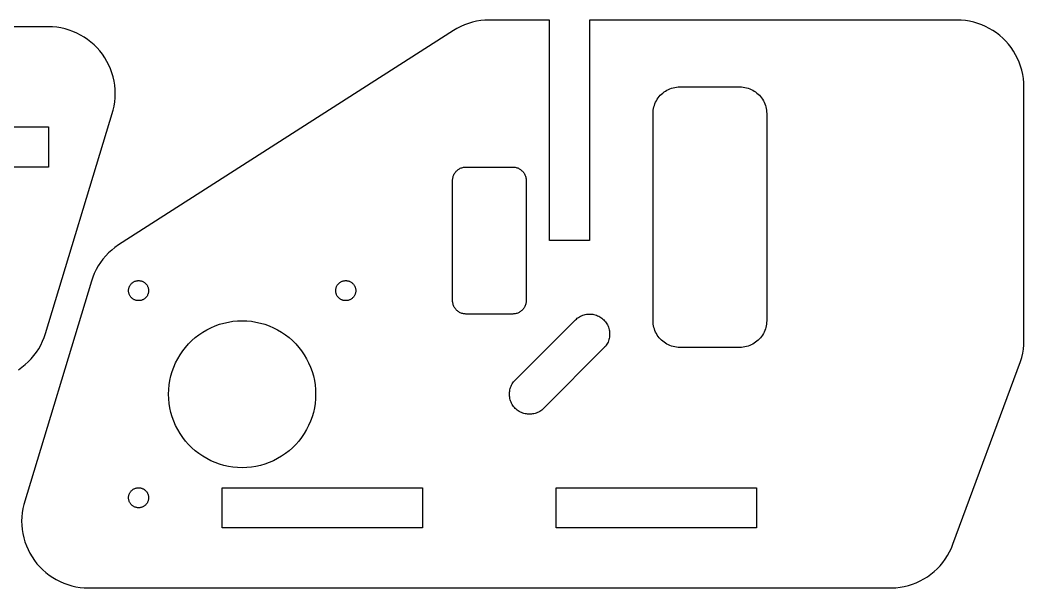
# Model space of a CAD drawing. Header units: metres. Extents: x -82 to 209, y -133 to 346.
# Drawn here: x 55.8 to 206, y -132 to -47 of the extents above; entities that cross this region are included whole.
import ezdxf

# ---------------------------------------------------------------- set-up
doc = ezdxf.new("R2010")
doc.units = ezdxf.units.M

msp = doc.modelspace()

# ---------------------------------------------------------------- linework, layer by layer
for p, q in [((60, -48), (-60.2228, -48.0025)), ((60.6279, -48.0197), (60, -48)), ((61.2533, -48.0789), (60.6279, -48.0197)), ((121.708, -47.9681), (121.149, -48.2554)), ((122.283, -47.7164), (121.708, -47.9681)), ((122.873, -47.5013), (122.283, -47.7164)), ((123.476, -47.3238), (122.873, -47.5013)), ((124.089, -47.1844), (123.476, -47.3238)), ((124.709, -47.0837), (124.089, -47.1844)), ((125.334, -47.0222), (124.709, -47.0837)), ((125.962, -47.0001), (125.334, -47.0222)), ((135, -47.0001), (125.962, -47.0001)), ((135, -80), (135, -47.0001)), ((196, -47), (141, -47.0001)), ((141, -47.0001), (141, -80)), ((196.628, -47.0197), (196, -47)), ((197.253, -47.0789), (196.628, -47.0197)), ((197.874, -47.1771), (197.253, -47.0789)), ((198.487, -47.3142), (197.874, -47.1771)), ((199.09, -47.4894), (198.487, -47.3142)), ((199.681, -47.7022), (199.09, -47.4894)), ((200.258, -47.9517), (199.681, -47.7022)), ((200.818, -48.2369), (200.258, -47.9517)), ((61.8738, -48.1771), (61.2533, -48.0789)), ((62.4869, -48.3142), (61.8738, -48.1771)), ((63.0902, -48.4894), (62.4869, -48.3142)), ((63.6812, -48.7022), (63.0902, -48.4894)), ((64.2578, -48.9517), (63.6812, -48.7022)), ((64.8175, -49.2369), (64.2578, -48.9517)), ((65.3583, -49.5567), (64.8175, -49.2369)), ((65.8778, -49.9098), (65.3583, -49.5567)), ((120.609, -48.5773), (70.4746, -80.6652)), ((121.149, -48.2554), (120.609, -48.5773)), ((201.358, -48.5567), (200.818, -48.2369)), ((201.878, -48.9098), (201.358, -48.5567)), ((202.374, -49.2949), (201.878, -48.9098)), ((202.845, -49.7103), (202.374, -49.2949)), ((66.3742, -50.2949), (65.8778, -49.9098)), ((66.8455, -50.7103), (66.3742, -50.2949)), ((67.2897, -51.1545), (66.8455, -50.7103)), ((203.29, -50.1545), (202.845, -49.7103)), ((203.705, -50.6258), (203.29, -50.1545)), ((204.09, -51.1222), (203.705, -50.6258)), ((67.7051, -51.6258), (67.2897, -51.1545)), ((68.0902, -52.1222), (67.7051, -51.6258)), ((68.4433, -52.6417), (68.0902, -52.1222)), ((204.443, -51.6417), (204.09, -51.1222)), ((204.763, -52.1825), (204.443, -51.6417)), ((205.048, -52.7422), (204.763, -52.1825)), ((68.7631, -53.1825), (68.4433, -52.6417)), ((69.0483, -53.7422), (68.7631, -53.1825)), ((69.2978, -54.3188), (69.0483, -53.7422)), ((205.298, -53.3188), (205.048, -52.7422)), ((205.511, -53.9098), (205.298, -53.3188)), ((205.686, -54.5131), (205.511, -53.9098)), ((69.5106, -54.9098), (69.2978, -54.3188)), ((69.6858, -55.5131), (69.5106, -54.9098)), ((69.8229, -56.1262), (69.6858, -55.5131)), ((205.823, -55.1262), (205.686, -54.5131)), ((205.921, -55.7467), (205.823, -55.1262)), ((69.9211, -56.7467), (69.8229, -56.1262)), ((69.9803, -57.3721), (69.9211, -56.7467)), ((153.505, -57.1257), (153.75, -57.0709)), ((153.75, -57.0709), (153.999, -57.0316)), ((153.999, -57.0316), (154.249, -57.0079)), ((154.249, -57.0079), (154.5, -57)), ((154.5, -57), (163.5, -57)), ((163.5, -57), (163.751, -57.0079)), ((163.751, -57.0079), (164.001, -57.0316)), ((164.001, -57.0316), (164.25, -57.0709)), ((164.25, -57.0709), (164.495, -57.1257)), ((205.98, -56.3721), (205.921, -55.7467)), ((206, -95), (205.98, -56.3721)), ((70, -58), (69.9803, -57.3721)), ((69.9803, -58.6279), (70, -58)), ((151.264, -58.6489), (151.418, -58.4503)), ((151.418, -58.4503), (151.584, -58.2618)), ((151.584, -58.2618), (151.762, -58.0841)), ((151.762, -58.0841), (151.95, -57.918)), ((151.95, -57.918), (152.149, -57.7639)), ((152.149, -57.7639), (152.357, -57.6227)), ((152.357, -57.6227), (152.573, -57.4948)), ((152.573, -57.4948), (152.797, -57.3807)), ((152.797, -57.3807), (153.028, -57.2809)), ((153.028, -57.2809), (153.264, -57.1958)), ((153.264, -57.1958), (153.505, -57.1257)), ((164.495, -57.1257), (164.736, -57.1958)), ((164.736, -57.1958), (164.972, -57.2809)), ((164.972, -57.2809), (165.203, -57.3807)), ((165.203, -57.3807), (165.427, -57.4948)), ((165.427, -57.4948), (165.643, -57.6227)), ((165.643, -57.6227), (165.851, -57.7639)), ((165.851, -57.7639), (166.05, -57.918)), ((166.05, -57.918), (166.238, -58.0841)), ((166.238, -58.0841), (166.416, -58.2618)), ((166.416, -58.2618), (166.582, -58.4503)), ((166.582, -58.4503), (166.736, -58.6489)), ((69.6858, -60.4869), (69.8229, -59.8738)), ((69.8229, -59.8738), (69.9211, -59.2533)), ((69.9211, -59.2533), (69.9803, -58.6279)), ((150.571, -60.2505), (150.626, -60.0052)), ((150.626, -60.0052), (150.696, -59.7639)), ((150.696, -59.7639), (150.781, -59.5275)), ((150.781, -59.5275), (150.881, -59.2969)), ((150.881, -59.2969), (150.995, -59.073)), ((150.995, -59.073), (151.123, -58.8567)), ((151.123, -58.8567), (151.264, -58.6489)), ((166.736, -58.6489), (166.877, -58.8567)), ((166.877, -58.8567), (167.005, -59.073)), ((167.005, -59.073), (167.119, -59.2969)), ((167.119, -59.2969), (167.219, -59.5275)), ((167.219, -59.5275), (167.304, -59.7639)), ((167.304, -59.7639), (167.374, -60.0052)), ((167.374, -60.0052), (167.429, -60.2505)), ((59.5702, -93.9001), (69.6858, -60.4869)), ((150.5, -61), (150.508, -60.7488)), ((150.5, -92), (150.5, -61)), ((150.508, -60.7488), (150.532, -60.4987)), ((150.532, -60.4987), (150.571, -60.2505)), ((167.429, -60.2505), (167.468, -60.4987)), ((167.468, -60.4987), (167.492, -60.7488)), ((167.492, -60.7488), (167.5, -61)), ((167.5, -61), (167.5, -92)), ((30, -63), (60, -63)), ((60, -63), (60, -69)), ((60, -69), (20, -69)), ((121.764, -69.1405), (121.882, -69.0979)), ((121.882, -69.0979), (122.003, -69.0628)), ((122.003, -69.0628), (122.125, -69.0354)), ((122.125, -69.0354), (122.249, -69.0158)), ((122.249, -69.0158), (122.374, -69.004)), ((122.374, -69.004), (122.5, -69)), ((122.5, -69), (129.5, -69)), ((129.5, -69), (129.626, -69.004)), ((129.626, -69.004), (129.751, -69.0158)), ((129.751, -69.0158), (129.875, -69.0354)), ((129.875, -69.0354), (129.997, -69.0628)), ((129.997, -69.0628), (130.118, -69.0979)), ((130.118, -69.0979), (130.236, -69.1405)), ((120.535, -70.6252), (120.563, -70.5026)), ((120.563, -70.5026), (120.598, -70.382)), ((120.598, -70.382), (120.64, -70.2638)), ((120.64, -70.2638), (120.69, -70.1485)), ((120.69, -70.1485), (120.747, -70.0365)), ((120.747, -70.0365), (120.811, -69.9284)), ((120.811, -69.9284), (120.882, -69.8244)), ((120.882, -69.8244), (120.959, -69.7252)), ((120.959, -69.7252), (121.042, -69.6309)), ((121.042, -69.6309), (121.131, -69.5421)), ((121.131, -69.5421), (121.225, -69.459)), ((121.225, -69.459), (121.324, -69.382)), ((121.324, -69.382), (121.428, -69.3114)), ((121.428, -69.3114), (121.536, -69.2474)), ((121.536, -69.2474), (121.648, -69.1904)), ((121.648, -69.1904), (121.764, -69.1405)), ((130.236, -69.1405), (130.352, -69.1904)), ((130.352, -69.1904), (130.464, -69.2474)), ((130.464, -69.2474), (130.572, -69.3114)), ((130.572, -69.3114), (130.676, -69.382)), ((130.676, -69.382), (130.775, -69.459)), ((130.775, -69.459), (130.869, -69.5421)), ((130.869, -69.5421), (130.958, -69.6309)), ((130.958, -69.6309), (131.041, -69.7252)), ((131.041, -69.7252), (131.118, -69.8244)), ((131.118, -69.8244), (131.189, -69.9284)), ((131.189, -69.9284), (131.253, -70.0365)), ((131.253, -70.0365), (131.31, -70.1485)), ((131.31, -70.1485), (131.36, -70.2638)), ((131.36, -70.2638), (131.402, -70.382)), ((131.402, -70.382), (131.437, -70.5026)), ((131.437, -70.5026), (131.465, -70.6252)), ((120.5, -71), (120.504, -70.8744)), ((120.5, -89), (120.5, -71)), ((120.504, -70.8744), (120.516, -70.7493)), ((120.516, -70.7493), (120.535, -70.6252)), ((131.465, -70.6252), (131.484, -70.7493)), ((131.484, -70.7493), (131.496, -70.8744)), ((131.496, -70.8744), (131.5, -71)), ((131.5, -71), (131.5, -89)), ((69.9621, -81.0285), (69.4735, -81.4234)), ((70.4746, -80.6652), (69.9621, -81.0285)), ((141, -80), (135, -80)), ((68.5754, -82.3011), (68.1694, -82.7805)), ((69.0107, -81.8482), (68.5754, -82.3011)), ((69.4735, -81.4234), (69.0107, -81.8482)), ((67.4516, -83.811), (67.1427, -84.358)), ((67.7943, -83.2845), (67.4516, -83.811)), ((68.1694, -82.7805), (67.7943, -83.2845)), ((66.6308, -85.5047), (66.4298, -86.0999)), ((66.8687, -84.9233), (66.6308, -85.5047)), ((67.1427, -84.358), (66.8687, -84.9233)), ((66.4298, -86.0999), (56.3142, -119.513)), ((72.0266, -87.2189), (72.0471, -87.127)), ((72.0471, -87.127), (72.0734, -87.0365)), ((72.0734, -87.0365), (72.1053, -86.9478)), ((72.1053, -86.9478), (72.1428, -86.8613)), ((72.1428, -86.8613), (72.1855, -86.7774)), ((72.1855, -86.7774), (72.2335, -86.6963)), ((72.2335, -86.6963), (72.2865, -86.6183)), ((72.2865, -86.6183), (72.3442, -86.5439)), ((72.3442, -86.5439), (72.4066, -86.4732)), ((72.4066, -86.4732), (72.4732, -86.4066)), ((72.4732, -86.4066), (72.5439, -86.3442)), ((72.5439, -86.3442), (72.6183, -86.2865)), ((72.6183, -86.2865), (72.6963, -86.2335)), ((72.6963, -86.2335), (72.7774, -86.1855)), ((72.7774, -86.1855), (72.8613, -86.1428)), ((72.8613, -86.1428), (72.9478, -86.1053)), ((72.9478, -86.1053), (73.0365, -86.0734)), ((73.0365, -86.0734), (73.127, -86.0471)), ((73.127, -86.0471), (73.2189, -86.0266)), ((73.2189, -86.0266), (73.312, -86.0118)), ((73.312, -86.0118), (73.4058, -86.003)), ((73.4058, -86.003), (73.5, -86)), ((73.5, -86), (73.5942, -86.003)), ((73.5942, -86.003), (73.688, -86.0118)), ((73.688, -86.0118), (73.7811, -86.0266)), ((73.7811, -86.0266), (73.873, -86.0471)), ((73.873, -86.0471), (73.9635, -86.0734)), ((73.9635, -86.0734), (74.0522, -86.1053)), ((74.0522, -86.1053), (74.1387, -86.1428)), ((74.1387, -86.1428), (74.2226, -86.1855)), ((74.2226, -86.1855), (74.3037, -86.2335)), ((74.3037, -86.2335), (74.3817, -86.2865)), ((74.3817, -86.2865), (74.4561, -86.3442)), ((74.4561, -86.3442), (74.5268, -86.4066)), ((74.5268, -86.4066), (74.5935, -86.4732)), ((74.5935, -86.4732), (74.6558, -86.5439)), ((74.6558, -86.5439), (74.7135, -86.6183)), ((74.7135, -86.6183), (74.7665, -86.6963)), ((74.7665, -86.6963), (74.8145, -86.7774)), ((74.8145, -86.7774), (74.8573, -86.8613)), ((74.8573, -86.8613), (74.8947, -86.9478)), ((74.8947, -86.9478), (74.9266, -87.0365)), ((74.9266, -87.0365), (74.9529, -87.127)), ((74.9529, -87.127), (74.9734, -87.2189)), ((103.027, -87.2189), (103.047, -87.127)), ((103.047, -87.127), (103.073, -87.0365)), ((103.073, -87.0365), (103.105, -86.9478)), ((103.105, -86.9478), (103.143, -86.8613)), ((103.143, -86.8613), (103.186, -86.7774)), ((103.186, -86.7774), (103.234, -86.6963)), ((103.234, -86.6963), (103.286, -86.6183)), ((103.286, -86.6183), (103.344, -86.5439)), ((103.344, -86.5439), (103.407, -86.4732)), ((103.407, -86.4732), (103.473, -86.4066)), ((103.473, -86.4066), (103.544, -86.3442)), ((103.544, -86.3442), (103.618, -86.2865)), ((103.618, -86.2865), (103.696, -86.2335)), ((103.696, -86.2335), (103.777, -86.1855)), ((103.777, -86.1855), (103.861, -86.1428)), ((103.861, -86.1428), (103.948, -86.1053)), ((103.948, -86.1053), (104.036, -86.0734)), ((104.036, -86.0734), (104.127, -86.0471)), ((104.127, -86.0471), (104.219, -86.0266)), ((104.219, -86.0266), (104.312, -86.0118)), ((104.312, -86.0118), (104.406, -86.003)), ((104.406, -86.003), (104.5, -86)), ((104.5, -86), (104.594, -86.003)), ((104.594, -86.003), (104.688, -86.0118)), ((104.688, -86.0118), (104.781, -86.0266)), ((104.781, -86.0266), (104.873, -86.0471)), ((104.873, -86.0471), (104.964, -86.0734)), ((104.964, -86.0734), (105.052, -86.1053)), ((105.052, -86.1053), (105.139, -86.1428)), ((105.139, -86.1428), (105.223, -86.1855)), ((105.223, -86.1855), (105.304, -86.2335)), ((105.304, -86.2335), (105.382, -86.2865)), ((105.382, -86.2865), (105.456, -86.3442)), ((105.456, -86.3442), (105.527, -86.4066)), ((105.527, -86.4066), (105.593, -86.4732)), ((105.593, -86.4732), (105.656, -86.5439)), ((105.656, -86.5439), (105.714, -86.6183)), ((105.714, -86.6183), (105.766, -86.6963)), ((105.766, -86.6963), (105.814, -86.7774)), ((105.814, -86.7774), (105.857, -86.8613)), ((105.857, -86.8613), (105.895, -86.9478)), ((105.895, -86.9478), (105.927, -87.0365)), ((105.927, -87.0365), (105.953, -87.127)), ((105.953, -87.127), (105.973, -87.2189)), ((72, -87.5), (72.003, -87.4058)), ((72.003, -87.5942), (72, -87.5)), ((72.003, -87.4058), (72.0118, -87.312)), ((72.0118, -87.688), (72.003, -87.5942)), ((72.0118, -87.312), (72.0266, -87.2189)), ((72.0266, -87.7811), (72.0118, -87.688)), ((72.0471, -87.873), (72.0266, -87.7811)), ((72.0734, -87.9635), (72.0471, -87.873)), ((72.1053, -88.0522), (72.0734, -87.9635)), ((72.1428, -88.1387), (72.1053, -88.0522)), ((72.1855, -88.2226), (72.1428, -88.1387)), ((72.2335, -88.3037), (72.1855, -88.2226)), ((72.2865, -88.3817), (72.2335, -88.3037)), ((72.3442, -88.4561), (72.2865, -88.3817)), ((72.4066, -88.5268), (72.3442, -88.4561)), ((72.4732, -88.5935), (72.4066, -88.5268)), ((72.5439, -88.6558), (72.4732, -88.5935)), ((74.5268, -88.5935), (74.4561, -88.6558)), ((74.5935, -88.5268), (74.5268, -88.5935)), ((74.6558, -88.4561), (74.5935, -88.5268)), ((74.7135, -88.3817), (74.6558, -88.4561)), ((74.7665, -88.3037), (74.7135, -88.3817)), ((74.8145, -88.2226), (74.7665, -88.3037)), ((74.8573, -88.1387), (74.8145, -88.2226)), ((74.8947, -88.0522), (74.8573, -88.1387)), ((74.9266, -87.9635), (74.8947, -88.0522)), ((74.9529, -87.873), (74.9266, -87.9635)), ((74.9734, -87.7811), (74.9529, -87.873)), ((74.9734, -87.2189), (74.9882, -87.312)), ((74.9882, -87.688), (74.9734, -87.7811)), ((74.9882, -87.312), (74.9971, -87.4058)), ((74.9971, -87.5942), (74.9882, -87.688)), ((74.9971, -87.4058), (75, -87.5)), ((75, -87.5), (74.9971, -87.5942)), ((103, -87.5), (103.003, -87.4058)), ((103.003, -87.5942), (103, -87.5)), ((103.003, -87.4058), (103.012, -87.312)), ((103.012, -87.688), (103.003, -87.5942)), ((103.012, -87.312), (103.027, -87.2189)), ((103.027, -87.7811), (103.012, -87.688)), ((103.047, -87.873), (103.027, -87.7811)), ((103.073, -87.9635), (103.047, -87.873)), ((103.105, -88.0522), (103.073, -87.9635)), ((103.143, -88.1387), (103.105, -88.0522)), ((103.186, -88.2226), (103.143, -88.1387)), ((103.234, -88.3037), (103.186, -88.2226)), ((103.286, -88.3817), (103.234, -88.3037)), ((103.344, -88.4561), (103.286, -88.3817)), ((103.407, -88.5268), (103.344, -88.4561)), ((103.473, -88.5935), (103.407, -88.5268)), ((103.544, -88.6558), (103.473, -88.5935)), ((105.527, -88.5935), (105.456, -88.6558)), ((105.593, -88.5268), (105.527, -88.5935)), ((105.656, -88.4561), (105.593, -88.5268)), ((105.714, -88.3817), (105.656, -88.4561)), ((105.766, -88.3037), (105.714, -88.3817)), ((105.814, -88.2226), (105.766, -88.3037)), ((105.857, -88.1387), (105.814, -88.2226)), ((105.895, -88.0522), (105.857, -88.1387)), ((105.927, -87.9635), (105.895, -88.0522)), ((105.953, -87.873), (105.927, -87.9635)), ((105.973, -87.7811), (105.953, -87.873)), ((105.973, -87.2189), (105.988, -87.312)), ((105.988, -87.688), (105.973, -87.7811)), ((105.988, -87.312), (105.997, -87.4058)), ((105.997, -87.5942), (105.988, -87.688)), ((105.997, -87.4058), (106, -87.5)), ((106, -87.5), (105.997, -87.5942)), ((72.6183, -88.7135), (72.5439, -88.6558)), ((72.6963, -88.7665), (72.6183, -88.7135)), ((72.7774, -88.8145), (72.6963, -88.7665)), ((72.8613, -88.8573), (72.7774, -88.8145)), ((72.9478, -88.8947), (72.8613, -88.8573)), ((73.0365, -88.9266), (72.9478, -88.8947)), ((73.127, -88.9529), (73.0365, -88.9266)), ((73.2189, -88.9734), (73.127, -88.9529)), ((73.312, -88.9882), (73.2189, -88.9734)), ((73.4058, -88.9971), (73.312, -88.9882)), ((73.5, -89), (73.4058, -88.9971)), ((73.5942, -88.9971), (73.5, -89)), ((73.688, -88.9882), (73.5942, -88.9971)), ((73.7811, -88.9734), (73.688, -88.9882)), ((73.873, -88.9529), (73.7811, -88.9734)), ((73.9635, -88.9266), (73.873, -88.9529)), ((74.0522, -88.8947), (73.9635, -88.9266)), ((74.1387, -88.8573), (74.0522, -88.8947)), ((74.2226, -88.8145), (74.1387, -88.8573)), ((74.3037, -88.7665), (74.2226, -88.8145)), ((74.3817, -88.7135), (74.3037, -88.7665)), ((74.4561, -88.6558), (74.3817, -88.7135)), ((103.618, -88.7135), (103.544, -88.6558)), ((103.696, -88.7665), (103.618, -88.7135)), ((103.777, -88.8145), (103.696, -88.7665)), ((103.861, -88.8573), (103.777, -88.8145)), ((103.948, -88.8947), (103.861, -88.8573)), ((104.036, -88.9266), (103.948, -88.8947)), ((104.127, -88.9529), (104.036, -88.9266)), ((104.219, -88.9734), (104.127, -88.9529)), ((104.312, -88.9882), (104.219, -88.9734)), ((104.406, -88.9971), (104.312, -88.9882)), ((104.5, -89), (104.406, -88.9971)), ((104.594, -88.9971), (104.5, -89)), ((104.688, -88.9882), (104.594, -88.9971)), ((104.781, -88.9734), (104.688, -88.9882)), ((104.873, -88.9529), (104.781, -88.9734)), ((104.964, -88.9266), (104.873, -88.9529)), ((105.052, -88.8947), (104.964, -88.9266)), ((105.139, -88.8573), (105.052, -88.8947)), ((105.223, -88.8145), (105.139, -88.8573)), ((105.304, -88.7665), (105.223, -88.8145)), ((105.382, -88.7135), (105.304, -88.7665)), ((105.456, -88.6558), (105.382, -88.7135)), ((120.504, -89.1256), (120.5, -89)), ((120.516, -89.2507), (120.504, -89.1256)), ((120.535, -89.3748), (120.516, -89.2507)), ((120.563, -89.4974), (120.535, -89.3748)), ((120.598, -89.618), (120.563, -89.4974)), ((120.64, -89.7362), (120.598, -89.618)), ((120.69, -89.8515), (120.64, -89.7362)), ((120.747, -89.9635), (120.69, -89.8515)), ((120.811, -90.0716), (120.747, -89.9635)), ((120.882, -90.1756), (120.811, -90.0716)), ((131.189, -90.0716), (131.118, -90.1756)), ((131.253, -89.9635), (131.189, -90.0716)), ((131.31, -89.8515), (131.253, -89.9635)), ((131.36, -89.7362), (131.31, -89.8515)), ((131.402, -89.618), (131.36, -89.7362)), ((131.437, -89.4974), (131.402, -89.618)), ((131.465, -89.3748), (131.437, -89.4974)), ((131.484, -89.2507), (131.465, -89.3748)), ((131.496, -89.1256), (131.484, -89.2507)), ((131.5, -89), (131.496, -89.1256)), ((120.959, -90.2748), (120.882, -90.1756)), ((121.042, -90.3691), (120.959, -90.2748)), ((121.131, -90.4579), (121.042, -90.3691)), ((121.225, -90.541), (121.131, -90.4579)), ((121.324, -90.618), (121.225, -90.541)), ((121.428, -90.6886), (121.324, -90.618)), ((121.536, -90.7526), (121.428, -90.6886)), ((121.648, -90.8096), (121.536, -90.7526)), ((121.764, -90.8595), (121.648, -90.8096)), ((121.882, -90.9021), (121.764, -90.8595)), ((122.003, -90.9372), (121.882, -90.9021)), ((122.125, -90.9646), (122.003, -90.9372)), ((122.249, -90.9842), (122.125, -90.9646)), ((122.374, -90.996), (122.249, -90.9842)), ((122.5, -91), (122.374, -90.996)), ((129.5, -91), (122.5, -91)), ((129.626, -90.996), (129.5, -91)), ((129.751, -90.9842), (129.626, -90.996)), ((129.875, -90.9646), (129.751, -90.9842)), ((129.997, -90.9372), (129.875, -90.9646)), ((130.118, -90.9021), (129.997, -90.9372)), ((130.236, -90.8595), (130.118, -90.9021)), ((130.352, -90.8096), (130.236, -90.8595)), ((130.464, -90.7526), (130.352, -90.8096)), ((130.572, -90.6886), (130.464, -90.7526)), ((130.676, -90.618), (130.572, -90.6886)), ((130.775, -90.541), (130.676, -90.618)), ((130.869, -90.4579), (130.775, -90.541)), ((130.958, -90.3691), (130.869, -90.4579)), ((131.041, -90.2748), (130.958, -90.3691)), ((131.118, -90.1756), (131.041, -90.2748)), ((139.016, -91.7497), (139.161, -91.6295)), ((139.161, -91.6295), (139.314, -91.5188)), ((139.314, -91.5188), (139.473, -91.4178)), ((139.473, -91.4178), (139.638, -91.327)), ((139.638, -91.327), (139.809, -91.2467)), ((139.809, -91.2467), (139.984, -91.1774)), ((139.984, -91.1774), (140.163, -91.1191)), ((140.163, -91.1191), (140.346, -91.0723)), ((140.346, -91.0723), (140.531, -91.0369)), ((140.531, -91.0369), (140.718, -91.0133)), ((140.718, -91.0133), (140.906, -91.0015)), ((140.906, -91.0015), (141.094, -91.0015)), ((141.094, -91.0015), (141.282, -91.0133)), ((141.282, -91.0133), (141.469, -91.0369)), ((141.469, -91.0369), (141.654, -91.0723)), ((141.654, -91.0723), (141.837, -91.1191)), ((141.837, -91.1191), (142.016, -91.1774)), ((142.016, -91.1774), (142.191, -91.2467)), ((142.191, -91.2467), (142.362, -91.327)), ((142.362, -91.327), (142.527, -91.4178)), ((142.527, -91.4178), (142.686, -91.5188)), ((142.686, -91.5188), (142.839, -91.6295)), ((142.839, -91.6295), (142.984, -91.7497)), ((83.7007, -93.3606), (84.3164, -93.0469)), ((84.3164, -93.0469), (84.9506, -92.7725)), ((84.9506, -92.7725), (85.6008, -92.5384)), ((85.6008, -92.5384), (86.2644, -92.3456)), ((86.2644, -92.3456), (86.9388, -92.1949)), ((86.9388, -92.1949), (87.6213, -92.0867)), ((87.6213, -92.0867), (88.3093, -92.0217)), ((88.3093, -92.0217), (89, -92)), ((89, -92), (89.6907, -92.0217)), ((89.6907, -92.0217), (90.3787, -92.0867)), ((90.3787, -92.0867), (91.0612, -92.1949)), ((91.0612, -92.1949), (91.7356, -92.3456)), ((91.7356, -92.3456), (92.3992, -92.5384)), ((92.3992, -92.5384), (93.0494, -92.7725)), ((93.0494, -92.7725), (93.6836, -93.0469)), ((93.6836, -93.0469), (94.2993, -93.3606)), ((129.75, -101.016), (138.879, -91.8787)), ((138.879, -91.8787), (139.016, -91.7497)), ((142.984, -91.7497), (143.121, -91.8787)), ((143.121, -91.8787), (143.25, -92.0161)), ((143.25, -92.0161), (143.37, -92.1613)), ((143.37, -92.1613), (143.481, -92.3138)), ((143.481, -92.3138), (143.582, -92.4729)), ((143.582, -92.4729), (143.673, -92.638)), ((143.673, -92.638), (143.753, -92.8086)), ((143.753, -92.8086), (143.823, -92.9838)), ((143.823, -92.9838), (143.881, -93.163)), ((150.508, -92.2512), (150.5, -92)), ((150.532, -92.5013), (150.508, -92.2512)), ((150.571, -92.7495), (150.532, -92.5013)), ((150.626, -92.9948), (150.571, -92.7495)), ((150.696, -93.2361), (150.626, -92.9948)), ((167.374, -92.9948), (167.304, -93.2361)), ((167.429, -92.7495), (167.374, -92.9948)), ((167.468, -92.5013), (167.429, -92.7495)), ((167.492, -92.2512), (167.468, -92.5013)), ((167.5, -92), (167.492, -92.2512)), ((59.1313, -95.0767), (59.3692, -94.4953)), ((59.3692, -94.4953), (59.5702, -93.9001)), ((81.47, -94.9814), (81.9883, -94.5244)), ((81.9883, -94.5244), (82.5344, -94.1008)), ((82.5344, -94.1008), (83.1059, -93.7124)), ((83.1059, -93.7124), (83.7007, -93.3606)), ((94.2993, -93.3606), (94.8941, -93.7124)), ((94.8941, -93.7124), (95.4656, -94.1008)), ((95.4656, -94.1008), (96.0117, -94.5244)), ((96.0117, -94.5244), (96.53, -94.9814)), ((143.881, -93.163), (143.928, -93.3456)), ((143.928, -93.3456), (143.963, -93.5307)), ((143.963, -94.4693), (143.928, -94.6544)), ((143.963, -93.5307), (143.987, -93.7177)), ((143.987, -94.2823), (143.963, -94.4693)), ((143.987, -93.7177), (143.999, -93.9058)), ((143.999, -94.0942), (143.987, -94.2823)), ((143.999, -93.9058), (143.999, -94.0942)), ((150.781, -93.4725), (150.696, -93.2361)), ((150.881, -93.7031), (150.781, -93.4725)), ((150.995, -93.927), (150.881, -93.7031)), ((151.123, -94.1433), (150.995, -93.927)), ((151.264, -94.3511), (151.123, -94.1433)), ((151.418, -94.5497), (151.264, -94.3511)), ((151.584, -94.7382), (151.418, -94.5497)), ((166.582, -94.5497), (166.416, -94.7382)), ((166.736, -94.3511), (166.582, -94.5497)), ((166.877, -94.1433), (166.736, -94.3511)), ((167.005, -93.927), (166.877, -94.1433)), ((167.119, -93.7031), (167.005, -93.927)), ((167.219, -93.4725), (167.119, -93.7031)), ((167.304, -93.2361), (167.219, -93.4725)), ((58.5484, -96.189), (58.8573, -95.642)), ((58.8573, -95.642), (59.1313, -95.0767)), ((80.1008, -96.5344), (80.5244, -95.9883)), ((80.5244, -95.9883), (80.9814, -95.47)), ((80.9814, -95.47), (81.47, -94.9814)), ((96.53, -94.9814), (97.0186, -95.47)), ((97.0186, -95.47), (97.4756, -95.9883)), ((97.4756, -95.9883), (97.8992, -96.5344)), ((143.25, -95.9839), (134.121, -105.121)), ((143.37, -95.8387), (143.25, -95.9839)), ((143.481, -95.6862), (143.37, -95.8387)), ((143.582, -95.5271), (143.481, -95.6862)), ((143.673, -95.362), (143.582, -95.5271)), ((143.753, -95.1914), (143.673, -95.362)), ((143.823, -95.0162), (143.753, -95.1914)), ((143.881, -94.837), (143.823, -95.0162)), ((143.928, -94.6544), (143.881, -94.837)), ((151.762, -94.9159), (151.584, -94.7382)), ((151.95, -95.082), (151.762, -94.9159)), ((152.149, -95.2361), (151.95, -95.082)), ((152.357, -95.3773), (152.149, -95.2361)), ((152.573, -95.5052), (152.357, -95.3773)), ((152.797, -95.6193), (152.573, -95.5052)), ((153.028, -95.7191), (152.797, -95.6193)), ((153.264, -95.8042), (153.028, -95.7191)), ((153.505, -95.8743), (153.264, -95.8042)), ((153.75, -95.9291), (153.505, -95.8743)), ((153.999, -95.9684), (153.75, -95.9291)), ((154.249, -95.9921), (153.999, -95.9684)), ((154.5, -96), (154.249, -95.9921)), ((163.5, -96), (154.5, -96)), ((163.751, -95.9921), (163.5, -96)), ((164.001, -95.9684), (163.751, -95.9921)), ((164.25, -95.9291), (164.001, -95.9684)), ((164.495, -95.8743), (164.25, -95.9291)), ((164.736, -95.8042), (164.495, -95.8743)), ((164.972, -95.7191), (164.736, -95.8042)), ((165.203, -95.6193), (164.972, -95.7191)), ((165.427, -95.5052), (165.203, -95.6193)), ((165.643, -95.3773), (165.427, -95.5052)), ((165.851, -95.2361), (165.643, -95.3773)), ((166.05, -95.082), (165.851, -95.2361)), ((166.238, -94.9159), (166.05, -95.082)), ((166.416, -94.7382), (166.238, -94.9159)), ((205.921, -96.2533), (205.98, -95.6279)), ((205.98, -95.6279), (206, -95)), ((57.4246, -97.6989), (57.8306, -97.2195)), ((57.8306, -97.2195), (58.2057, -96.7155)), ((58.2057, -96.7155), (58.5484, -96.189)), ((79.3606, -97.7007), (79.7124, -97.1059)), ((79.7124, -97.1059), (80.1008, -96.5344)), ((97.8992, -96.5344), (98.2876, -97.1059)), ((98.2876, -97.1059), (98.6394, -97.7007)), ((205.511, -98.0902), (205.686, -97.4869)), ((205.686, -97.4869), (205.823, -96.8738)), ((205.823, -96.8738), (205.921, -96.2533)), ((55.5254, -99.3348), (56.0379, -98.9715)), ((56.0379, -98.9715), (56.5265, -98.5766)), ((56.5265, -98.5766), (56.9893, -98.1518)), ((56.9893, -98.1518), (57.4246, -97.6989)), ((78.5384, -99.6008), (78.7725, -98.9506)), ((78.7725, -98.9506), (79.0469, -98.3164)), ((79.0469, -98.3164), (79.3606, -97.7007)), ((98.6394, -97.7007), (98.9531, -98.3164)), ((98.9531, -98.3164), (99.2275, -98.9506)), ((99.2275, -98.9506), (99.4616, -99.6008)), ((195.377, -125.473), (205.511, -98.0902)), ((78.1949, -100.939), (78.3456, -100.264)), ((78.3456, -100.264), (78.5384, -99.6008)), ((99.4616, -99.6008), (99.6544, -100.264)), ((99.6544, -100.264), (99.8051, -100.939)), ((78.0217, -102.309), (78.0867, -101.621)), ((78.0867, -101.621), (78.1949, -100.939)), ((99.8051, -100.939), (99.9133, -101.621)), ((99.9133, -101.621), (99.9783, -102.309)), ((129.119, -102.163), (129.177, -101.984)), ((129.177, -101.984), (129.247, -101.809)), ((129.247, -101.809), (129.327, -101.638)), ((129.327, -101.638), (129.418, -101.473)), ((129.418, -101.473), (129.519, -101.314)), ((129.519, -101.314), (129.63, -101.161)), ((129.63, -101.161), (129.75, -101.016)), ((78, -103), (78.0217, -102.309)), ((78.0217, -103.691), (78, -103)), ((99.9783, -102.309), (100, -103)), ((100, -103), (99.9783, -103.691)), ((129.001, -102.906), (129.013, -102.718)), ((129.001, -103.094), (129.001, -102.906)), ((129.013, -103.282), (129.001, -103.094)), ((129.013, -102.718), (129.037, -102.531)), ((129.037, -103.469), (129.013, -103.282)), ((129.037, -102.531), (129.072, -102.346)), ((129.072, -103.654), (129.037, -103.469)), ((129.072, -102.346), (129.119, -102.163)), ((129.119, -103.837), (129.072, -103.654)), ((78.0867, -104.379), (78.0217, -103.691)), ((78.1949, -105.061), (78.0867, -104.379)), ((78.3456, -105.736), (78.1949, -105.061)), ((99.8051, -105.061), (99.6544, -105.736)), ((99.9133, -104.379), (99.8051, -105.061)), ((99.9783, -103.691), (99.9133, -104.379)), ((129.177, -104.016), (129.119, -103.837)), ((129.247, -104.191), (129.177, -104.016)), ((129.327, -104.362), (129.247, -104.191)), ((129.418, -104.527), (129.327, -104.362)), ((129.519, -104.686), (129.418, -104.527)), ((129.63, -104.839), (129.519, -104.686)), ((129.75, -104.984), (129.63, -104.839)), ((129.879, -105.121), (129.75, -104.984)), ((130.016, -105.25), (129.879, -105.121)), ((134.121, -105.121), (133.984, -105.25)), ((78.5384, -106.399), (78.3456, -105.736)), ((78.7725, -107.049), (78.5384, -106.399)), ((99.4616, -106.399), (99.2275, -107.049)), ((99.6544, -105.736), (99.4616, -106.399)), ((130.161, -105.37), (130.016, -105.25)), ((130.314, -105.481), (130.161, -105.37)), ((130.473, -105.582), (130.314, -105.481)), ((130.638, -105.673), (130.473, -105.582)), ((130.809, -105.753), (130.638, -105.673)), ((130.984, -105.823), (130.809, -105.753)), ((131.163, -105.881), (130.984, -105.823)), ((131.346, -105.928), (131.163, -105.881)), ((131.531, -105.963), (131.346, -105.928)), ((131.718, -105.987), (131.531, -105.963)), ((131.906, -105.999), (131.718, -105.987)), ((132.094, -105.999), (131.906, -105.999)), ((132.282, -105.987), (132.094, -105.999)), ((132.469, -105.963), (132.282, -105.987)), ((132.654, -105.928), (132.469, -105.963)), ((132.837, -105.881), (132.654, -105.928)), ((133.016, -105.823), (132.837, -105.881)), ((133.191, -105.753), (133.016, -105.823)), ((133.362, -105.673), (133.191, -105.753)), ((133.527, -105.582), (133.362, -105.673)), ((133.686, -105.481), (133.527, -105.582)), ((133.839, -105.37), (133.686, -105.481)), ((133.984, -105.25), (133.839, -105.37)), ((79.0469, -107.684), (78.7725, -107.049)), ((79.3606, -108.299), (79.0469, -107.684)), ((98.9531, -107.684), (98.6394, -108.299)), ((99.2275, -107.049), (98.9531, -107.684)), ((79.7124, -108.894), (79.3606, -108.299)), ((80.1008, -109.466), (79.7124, -108.894)), ((80.5244, -110.012), (80.1008, -109.466)), ((97.8992, -109.466), (97.4756, -110.012)), ((98.2876, -108.894), (97.8992, -109.466)), ((98.6394, -108.299), (98.2876, -108.894)), ((80.9814, -110.53), (80.5244, -110.012)), ((81.47, -111.019), (80.9814, -110.53)), ((81.9883, -111.476), (81.47, -111.019)), ((96.53, -111.019), (96.0117, -111.476)), ((97.0186, -110.53), (96.53, -111.019)), ((97.4756, -110.012), (97.0186, -110.53)), ((82.5344, -111.899), (81.9883, -111.476)), ((83.1059, -112.288), (82.5344, -111.899)), ((83.7007, -112.639), (83.1059, -112.288)), ((84.3164, -112.953), (83.7007, -112.639)), ((94.2993, -112.639), (93.6836, -112.953)), ((94.8941, -112.288), (94.2993, -112.639)), ((95.4656, -111.899), (94.8941, -112.288)), ((96.0117, -111.476), (95.4656, -111.899)), ((84.9506, -113.228), (84.3164, -112.953)), ((85.6008, -113.462), (84.9506, -113.228)), ((86.2644, -113.654), (85.6008, -113.462)), ((86.9388, -113.805), (86.2644, -113.654)), ((87.6213, -113.913), (86.9388, -113.805)), ((88.3093, -113.978), (87.6213, -113.913)), ((89, -114), (88.3093, -113.978)), ((89.6907, -113.978), (89, -114)), ((90.3787, -113.913), (89.6907, -113.978)), ((91.0612, -113.805), (90.3787, -113.913)), ((91.7356, -113.654), (91.0612, -113.805)), ((92.3992, -113.462), (91.7356, -113.654)), ((93.0494, -113.228), (92.3992, -113.462)), ((93.6836, -112.953), (93.0494, -113.228)), ((72.7774, -117.186), (72.8613, -117.143)), ((72.8613, -117.143), (72.9478, -117.105)), ((72.9478, -117.105), (73.0365, -117.073)), ((73.0365, -117.073), (73.127, -117.047)), ((73.127, -117.047), (73.2189, -117.027)), ((73.2189, -117.027), (73.312, -117.012)), ((73.312, -117.012), (73.4058, -117.003)), ((73.4058, -117.003), (73.5, -117)), ((73.5, -117), (73.5942, -117.003)), ((73.5942, -117.003), (73.688, -117.012)), ((73.688, -117.012), (73.7811, -117.027)), ((73.7811, -117.027), (73.873, -117.047)), ((73.873, -117.047), (73.9635, -117.073)), ((73.9635, -117.073), (74.0522, -117.105)), ((74.0522, -117.105), (74.1387, -117.143)), ((74.1387, -117.143), (74.2226, -117.186)), ((86, -123), (86, -117)), ((86, -117), (116, -117)), ((116, -117), (116, -123)), ((136, -123), (136, -117)), ((136, -117), (166, -117)), ((166, -117), (166, -123)), ((72, -118.5), (72.003, -118.406)), ((72.003, -118.594), (72, -118.5)), ((72.003, -118.406), (72.0118, -118.312)), ((72.0118, -118.688), (72.003, -118.594)), ((72.0118, -118.312), (72.0266, -118.219)), ((72.0266, -118.219), (72.0471, -118.127)), ((72.0471, -118.127), (72.0734, -118.036)), ((72.0734, -118.036), (72.1053, -117.948)), ((72.1053, -117.948), (72.1428, -117.861)), ((72.1428, -117.861), (72.1855, -117.777)), ((72.1855, -117.777), (72.2335, -117.696)), ((72.2335, -117.696), (72.2865, -117.618)), ((72.2865, -117.618), (72.3442, -117.544)), ((72.3442, -117.544), (72.4066, -117.473)), ((72.4066, -117.473), (72.4732, -117.407)), ((72.4732, -117.407), (72.5439, -117.344)), ((72.5439, -117.344), (72.6183, -117.286)), ((72.6183, -117.286), (72.6963, -117.234)), ((72.6963, -117.234), (72.7774, -117.186)), ((74.2226, -117.186), (74.3037, -117.234)), ((74.3037, -117.234), (74.3817, -117.286)), ((74.3817, -117.286), (74.4561, -117.344)), ((74.4561, -117.344), (74.5268, -117.407)), ((74.5268, -117.407), (74.5935, -117.473)), ((74.5935, -117.473), (74.6558, -117.544)), ((74.6558, -117.544), (74.7135, -117.618)), ((74.7135, -117.618), (74.7665, -117.696)), ((74.7665, -117.696), (74.8145, -117.777)), ((74.8145, -117.777), (74.8573, -117.861)), ((74.8573, -117.861), (74.8947, -117.948)), ((74.8947, -117.948), (74.9266, -118.036)), ((74.9266, -118.036), (74.9529, -118.127)), ((74.9529, -118.127), (74.9734, -118.219)), ((74.9734, -118.219), (74.9882, -118.312)), ((74.9882, -118.312), (74.9971, -118.406)), ((74.9971, -118.594), (74.9882, -118.688)), ((74.9971, -118.406), (75, -118.5)), ((75, -118.5), (74.9971, -118.594)), ((56.1771, -120.126), (56.0789, -120.747)), ((56.3142, -119.513), (56.1771, -120.126)), ((72.0266, -118.781), (72.0118, -118.688)), ((72.0471, -118.873), (72.0266, -118.781)), ((72.0734, -118.964), (72.0471, -118.873)), ((72.1053, -119.052), (72.0734, -118.964)), ((72.1428, -119.139), (72.1053, -119.052)), ((72.1855, -119.223), (72.1428, -119.139)), ((72.2335, -119.304), (72.1855, -119.223)), ((72.2865, -119.382), (72.2335, -119.304)), ((72.3442, -119.456), (72.2865, -119.382)), ((72.4066, -119.527), (72.3442, -119.456)), ((72.4732, -119.593), (72.4066, -119.527)), ((72.5439, -119.656), (72.4732, -119.593)), ((72.6183, -119.714), (72.5439, -119.656)), ((72.6963, -119.766), (72.6183, -119.714)), ((72.7774, -119.814), (72.6963, -119.766)), ((72.8613, -119.857), (72.7774, -119.814)), ((72.9478, -119.895), (72.8613, -119.857)), ((73.0365, -119.927), (72.9478, -119.895)), ((73.127, -119.953), (73.0365, -119.927)), ((73.2189, -119.973), (73.127, -119.953)), ((73.312, -119.988), (73.2189, -119.973)), ((73.4058, -119.997), (73.312, -119.988)), ((73.5, -120), (73.4058, -119.997)), ((73.5942, -119.997), (73.5, -120)), ((73.688, -119.988), (73.5942, -119.997)), ((73.7811, -119.973), (73.688, -119.988)), ((73.873, -119.953), (73.7811, -119.973)), ((73.9635, -119.927), (73.873, -119.953)), ((74.0522, -119.895), (73.9635, -119.927)), ((74.1387, -119.857), (74.0522, -119.895)), ((74.2226, -119.814), (74.1387, -119.857)), ((74.3037, -119.766), (74.2226, -119.814)), ((74.3817, -119.714), (74.3037, -119.766)), ((74.4561, -119.656), (74.3817, -119.714)), ((74.5268, -119.593), (74.4561, -119.656)), ((74.5935, -119.527), (74.5268, -119.593)), ((74.6558, -119.456), (74.5935, -119.527)), ((74.7135, -119.382), (74.6558, -119.456)), ((74.7665, -119.304), (74.7135, -119.382)), ((74.8145, -119.223), (74.7665, -119.304)), ((74.8573, -119.139), (74.8145, -119.223)), ((74.8947, -119.052), (74.8573, -119.139)), ((74.9266, -118.964), (74.8947, -119.052)), ((74.9529, -118.873), (74.9266, -118.964)), ((74.9734, -118.781), (74.9529, -118.873)), ((74.9882, -118.688), (74.9734, -118.781)), ((56.0197, -121.372), (56, -122)), ((56.0789, -120.747), (56.0197, -121.372)), ((56, -122), (56.0197, -122.628)), ((56.0197, -122.628), (56.0789, -123.253)), ((116, -123), (86, -123)), ((166, -123), (136, -123)), ((56.0789, -123.253), (56.1771, -123.874)), ((56.1771, -123.874), (56.3142, -124.487)), ((56.3142, -124.487), (56.4894, -125.09)), ((56.4894, -125.09), (56.7022, -125.681)), ((56.7022, -125.681), (56.9517, -126.258)), ((194.868, -126.621), (195.141, -126.055)), ((195.141, -126.055), (195.377, -125.473)), ((56.9517, -126.258), (57.2369, -126.818)), ((57.2369, -126.818), (57.5567, -127.358)), ((57.5567, -127.358), (57.9098, -127.878)), ((193.845, -128.201), (194.219, -127.696)), ((194.219, -127.696), (194.561, -127.169)), ((194.561, -127.169), (194.868, -126.621)), ((57.9098, -127.878), (58.2949, -128.374)), ((58.2949, -128.374), (58.7103, -128.845)), ((58.7103, -128.845), (59.1545, -129.29)), ((192.544, -129.561), (193.006, -129.135)), ((193.006, -129.135), (193.44, -128.681)), ((193.44, -128.681), (193.845, -128.201)), ((59.1545, -129.29), (59.6258, -129.705)), ((59.6258, -129.705), (60.1222, -130.09)), ((60.1222, -130.09), (60.6417, -130.443)), ((60.6417, -130.443), (61.1825, -130.763)), ((190.458, -130.951), (191.012, -130.654)), ((191.012, -130.654), (191.545, -130.322)), ((191.545, -130.322), (192.057, -129.957)), ((192.057, -129.957), (192.544, -129.561)), ((61.1825, -130.763), (61.7422, -131.048)), ((61.7422, -131.048), (62.3188, -131.298)), ((62.3188, -131.298), (62.9098, -131.511)), ((62.9098, -131.511), (63.5131, -131.686)), ((63.5131, -131.686), (64.1262, -131.823)), ((64.1262, -131.823), (64.7467, -131.921)), ((64.7467, -131.921), (65.3721, -131.98)), ((65.3721, -131.98), (66, -132)), ((66, -132), (186.223, -131.998)), ((186.223, -131.998), (186.85, -131.964)), ((186.85, -131.964), (187.474, -131.891)), ((187.474, -131.891), (188.092, -131.779)), ((188.092, -131.779), (188.702, -131.628)), ((188.702, -131.628), (189.301, -131.439)), ((189.301, -131.439), (189.888, -131.213)), ((189.888, -131.213), (190.458, -130.951))]:
    msp.add_line(p, q)

doc.saveas('drawing.dxf')
